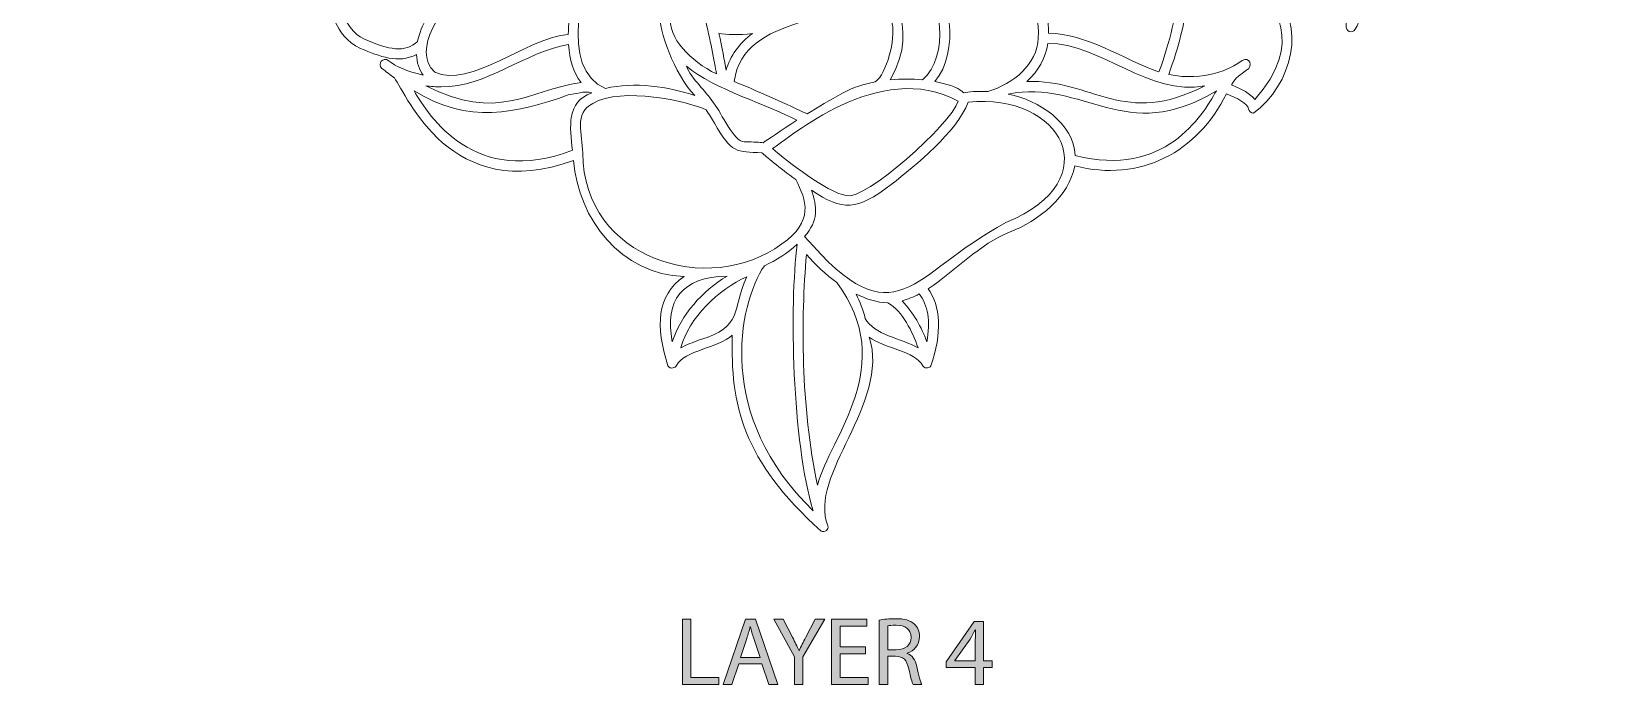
# Model space of a CAD drawing. Header units: inches. Extents: x -7.8 to 80.5, y -132.7 to -44.9.
# Drawn here: x -7.83 to 19.22, y -77.78 to -66.55 of the extents above; entities that cross this region are included whole.
import ezdxf

# ---------------------------------------------------------------- set-up
doc = ezdxf.new("R2010")
doc.units = ezdxf.units.IN
doc.header["$MEASUREMENT"] = 0
doc.layers.add('FloralHeart', color=7, linetype='Continuous')

# ---------------------------------------------------------------- blocks, each defined once
blk = doc.blocks.new('block 2')
at = {"layer": 'FloralHeart'}
h = blk.add_hatch(color=7, dxfattribs=at)
h.dxf.hatch_style = 2
h.paths.add_polyline_path([(3.508, -76.654), (3.363, -76.654), (3.363, -77.778), (3.988, -77.778), (3.988, -77.656), (3.508, -77.656)])
h = blk.add_hatch(color=7, dxfattribs=at)
h.dxf.hatch_style = 2
h.paths.add_polyline_path([(4.331, -77.424), (4.729, -77.424), (4.849, -77.778), (5.004, -77.778), (4.621, -76.654), (4.446, -76.654), (4.064, -77.778), (4.214, -77.778)])
edge = h.paths.add_edge_path()
edge.add_spline(control_points=[(4.471, -76.986), (4.493, -76.918), (4.511, -76.849), (4.528, -76.783), (4.528, -76.783), (4.531, -76.783), (4.531, -76.783), (4.548, -76.848), (4.564, -76.914), (4.589, -76.988), (4.589, -76.988), (4.699, -77.311), (4.699, -77.311), (4.699, -77.311), (4.361, -77.311), (4.361, -77.311), (4.361, -77.311), (4.471, -76.986), (4.471, -76.986)], knot_values=[0, 0, 0, 0, 1, 1, 1, 2, 2, 2, 3, 3, 3, 4, 4, 4, 5, 5, 5, 6, 6, 6, 6], degree=3, periodic=1)
h = blk.add_hatch(color=7, dxfattribs=at)
h.dxf.hatch_style = 2
edge = h.paths.add_edge_path()
edge.add_spline(control_points=[(5.484, -76.964), (5.441, -77.049), (5.403, -77.123), (5.371, -77.196), (5.371, -77.196), (5.368, -77.196), (5.368, -77.196), (5.333, -77.118), (5.299, -77.049), (5.256, -76.964), (5.256, -76.964), (5.098, -76.654), (5.098, -76.654), (5.098, -76.654), (4.933, -76.654), (4.933, -76.654), (4.933, -76.654), (5.288, -77.301), (5.288, -77.301), (5.288, -77.301), (5.288, -77.778), (5.288, -77.778), (5.288, -77.778), (5.434, -77.778), (5.434, -77.778), (5.434, -77.778), (5.434, -77.299), (5.434, -77.299), (5.434, -77.299), (5.811, -76.654), (5.811, -76.654), (5.811, -76.654), (5.646, -76.654), (5.646, -76.654), (5.646, -76.654), (5.484, -76.964), (5.484, -76.964)], knot_values=[0, 0, 0, 0, 1, 1, 1, 2, 2, 2, 3, 3, 3, 4, 4, 4, 5, 5, 5, 6, 6, 6, 7, 7, 7, 8, 8, 8, 9, 9, 9, 10, 10, 10, 11, 11, 11, 12, 12, 12, 12], degree=3, periodic=1)
h = blk.add_hatch(color=7, dxfattribs=at)
h.dxf.hatch_style = 2
h.paths.add_polyline_path([(6.073, -77.251), (6.509, -77.251), (6.509, -77.131), (6.073, -77.131), (6.073, -76.776), (6.534, -76.776), (6.534, -76.654), (5.928, -76.654), (5.928, -77.778), (6.559, -77.778), (6.559, -77.656), (6.073, -77.656)])
h = blk.add_hatch(color=7, dxfattribs=at)
h.dxf.hatch_style = 2
edge = h.paths.add_edge_path()
edge.add_spline(control_points=[(7.228, -77.243), (7.228, -77.243), (7.228, -77.238), (7.228, -77.238), (7.346, -77.198), (7.439, -77.099), (7.439, -76.951), (7.439, -76.864), (7.408, -76.788), (7.351, -76.738), (7.281, -76.674), (7.181, -76.646), (7.026, -76.646), (6.926, -76.646), (6.821, -76.654), (6.748, -76.669), (6.748, -76.669), (6.748, -77.778), (6.748, -77.778), (6.748, -77.778), (6.893, -77.778), (6.893, -77.778), (6.893, -77.778), (6.893, -77.291), (6.893, -77.291), (6.893, -77.291), (7.029, -77.291), (7.029, -77.291), (7.161, -77.296), (7.221, -77.354), (7.254, -77.509), (7.286, -77.649), (7.311, -77.746), (7.329, -77.778), (7.329, -77.778), (7.479, -77.778), (7.479, -77.778), (7.456, -77.734), (7.429, -77.626), (7.393, -77.469), (7.366, -77.353), (7.314, -77.273), (7.228, -77.243)], knot_values=[0, 0, 0, 0, 1, 1, 1, 2, 2, 2, 3, 3, 3, 4, 4, 4, 5, 5, 5, 6, 6, 6, 7, 7, 7, 8, 8, 8, 9, 9, 9, 10, 10, 10, 11, 11, 11, 12, 12, 12, 13, 13, 13, 14, 14, 14, 14], degree=3, periodic=1)
edge = h.paths.add_edge_path()
edge.add_spline(control_points=[(7.041, -77.181), (7.041, -77.181), (6.893, -77.181), (6.893, -77.181), (6.893, -77.181), (6.893, -76.771), (6.893, -76.771), (6.916, -76.764), (6.966, -76.758), (7.036, -76.758), (7.189, -76.759), (7.294, -76.823), (7.294, -76.968), (7.294, -77.096), (7.196, -77.181), (7.041, -77.181)], knot_values=[0, 0, 0, 0, 1, 1, 1, 2, 2, 2, 3, 3, 3, 4, 4, 4, 5, 5, 5, 5], degree=3, periodic=1)
h = blk.add_hatch(color=7, dxfattribs=at)
h.dxf.hatch_style = 2
h.paths.add_polyline_path([(8.538, -76.694), (8.379, -76.694), (7.896, -77.386), (7.896, -77.483), (8.399, -77.483), (8.399, -77.778), (8.538, -77.778), (8.538, -77.483), (8.689, -77.483), (8.689, -77.368), (8.538, -77.368)])
edge = h.paths.add_edge_path()
edge.add_spline(control_points=[(8.399, -77.006), (8.399, -77.006), (8.399, -77.368), (8.399, -77.368), (8.399, -77.368), (8.044, -77.368), (8.044, -77.368), (8.044, -77.368), (8.044, -77.364), (8.044, -77.364), (8.044, -77.364), (8.309, -76.996), (8.309, -76.996), (8.339, -76.946), (8.366, -76.899), (8.399, -76.836), (8.399, -76.836), (8.404, -76.836), (8.404, -76.836), (8.401, -76.893), (8.399, -76.949), (8.399, -77.006)], knot_values=[0, 0, 0, 0, 1, 1, 1, 2, 2, 2, 3, 3, 3, 4, 4, 4, 5, 5, 5, 6, 6, 6, 7, 7, 7, 7], degree=3, periodic=1)
at = {"layer": 'FloralHeart', "lineweight": 0}
for points in [[(3.508, -76.654), (3.363, -76.654), (3.363, -77.778), (3.988, -77.778), (3.988, -77.656), (3.508, -77.656), (3.508, -76.654)], [(4.331, -77.424), (4.729, -77.424), (4.849, -77.778), (5.004, -77.778), (4.621, -76.654), (4.446, -76.654), (4.064, -77.778), (4.214, -77.778), (4.331, -77.424)], [(6.073, -77.251), (6.509, -77.251), (6.509, -77.131), (6.073, -77.131), (6.073, -76.776), (6.534, -76.776), (6.534, -76.654), (5.928, -76.654), (5.928, -77.778), (6.559, -77.778), (6.559, -77.656), (6.073, -77.656), (6.073, -77.251)], [(8.538, -76.694), (8.379, -76.694), (7.896, -77.386), (7.896, -77.483), (8.399, -77.483), (8.399, -77.778), (8.538, -77.778), (8.538, -77.483), (8.689, -77.483), (8.689, -77.368), (8.538, -77.368), (8.538, -76.694)]]:
    blk.add_lwpolyline(points, dxfattribs=at)
for points, knots in [([(4.471, -76.986), (4.493, -76.918), (4.511, -76.849), (4.528, -76.783), (4.528, -76.783), (4.531, -76.783), (4.531, -76.783), (4.548, -76.848), (4.564, -76.914), (4.589, -76.988), (4.589, -76.988), (4.699, -77.311), (4.699, -77.311), (4.699, -77.311), (4.361, -77.311), (4.361, -77.311), (4.361, -77.311), (4.471, -76.986), (4.471, -76.986)], [0, 0, 0, 0, 1, 1, 1, 2, 2, 2, 3, 3, 3, 4, 4, 4, 5, 5, 5, 6, 6, 6, 6]), ([(5.484, -76.964), (5.441, -77.049), (5.403, -77.123), (5.371, -77.196), (5.371, -77.196), (5.368, -77.196), (5.368, -77.196), (5.333, -77.118), (5.299, -77.049), (5.256, -76.964), (5.256, -76.964), (5.098, -76.654), (5.098, -76.654), (5.098, -76.654), (4.933, -76.654), (4.933, -76.654), (4.933, -76.654), (5.288, -77.301), (5.288, -77.301), (5.288, -77.301), (5.288, -77.778), (5.288, -77.778), (5.288, -77.778), (5.434, -77.778), (5.434, -77.778), (5.434, -77.778), (5.434, -77.299), (5.434, -77.299), (5.434, -77.299), (5.811, -76.654), (5.811, -76.654), (5.811, -76.654), (5.646, -76.654), (5.646, -76.654), (5.646, -76.654), (5.484, -76.964), (5.484, -76.964)], [0, 0, 0, 0, 1, 1, 1, 2, 2, 2, 3, 3, 3, 4, 4, 4, 5, 5, 5, 6, 6, 6, 7, 7, 7, 8, 8, 8, 9, 9, 9, 10, 10, 10, 11, 11, 11, 12, 12, 12, 12]), ([(7.228, -77.243), (7.228, -77.243), (7.228, -77.238), (7.228, -77.238), (7.346, -77.198), (7.439, -77.099), (7.439, -76.951), (7.439, -76.864), (7.408, -76.788), (7.351, -76.738), (7.281, -76.674), (7.181, -76.646), (7.026, -76.646), (6.926, -76.646), (6.821, -76.654), (6.748, -76.669), (6.748, -76.669), (6.748, -77.778), (6.748, -77.778), (6.748, -77.778), (6.893, -77.778), (6.893, -77.778), (6.893, -77.778), (6.893, -77.291), (6.893, -77.291), (6.893, -77.291), (7.029, -77.291), (7.029, -77.291), (7.161, -77.296), (7.221, -77.354), (7.254, -77.509), (7.286, -77.649), (7.311, -77.746), (7.329, -77.778), (7.329, -77.778), (7.479, -77.778), (7.479, -77.778), (7.456, -77.734), (7.429, -77.626), (7.393, -77.469), (7.366, -77.353), (7.314, -77.273), (7.228, -77.243)], [0, 0, 0, 0, 1, 1, 1, 2, 2, 2, 3, 3, 3, 4, 4, 4, 5, 5, 5, 6, 6, 6, 7, 7, 7, 8, 8, 8, 9, 9, 9, 10, 10, 10, 11, 11, 11, 12, 12, 12, 13, 13, 13, 14, 14, 14, 14]), ([(7.041, -77.181), (7.041, -77.181), (6.893, -77.181), (6.893, -77.181), (6.893, -77.181), (6.893, -76.771), (6.893, -76.771), (6.916, -76.764), (6.966, -76.758), (7.036, -76.758), (7.189, -76.759), (7.294, -76.823), (7.294, -76.968), (7.294, -77.096), (7.196, -77.181), (7.041, -77.181)], [0, 0, 0, 0, 1, 1, 1, 2, 2, 2, 3, 3, 3, 4, 4, 4, 5, 5, 5, 5]), ([(8.399, -77.006), (8.399, -77.006), (8.399, -77.368), (8.399, -77.368), (8.399, -77.368), (8.044, -77.368), (8.044, -77.368), (8.044, -77.368), (8.044, -77.364), (8.044, -77.364), (8.044, -77.364), (8.309, -76.996), (8.309, -76.996), (8.339, -76.946), (8.366, -76.899), (8.399, -76.836), (8.399, -76.836), (8.404, -76.836), (8.404, -76.836), (8.401, -76.893), (8.399, -76.949), (8.399, -77.006)], [0, 0, 0, 0, 1, 1, 1, 2, 2, 2, 3, 3, 3, 4, 4, 4, 5, 5, 5, 6, 6, 6, 7, 7, 7, 7])]:
    blk.add_open_spline(points, degree=3, knots=knots, dxfattribs=at)

msp = doc.modelspace()

# ---------------------------------------------------------------- linework, layer by layer
at = {"layer": 'FloralHeart', "lineweight": 0}
for points, knots in [([(19.19, -57.424), (19.183, -56.348), (18.851, -54.811), (18.398, -53.853), (18.369, -53.788), (18.269, -53.788), (18.241, -53.853), (18.202, -53.943), (18.298, -54.329), (18.292, -54.406), (18.074, -53.427), (17.261, -52.689), (16.4, -52.151), (15.951, -51.876), (15.729, -51.549), (15.703, -51.171), (15.699, -51.067), (15.536, -51.064), (15.53, -51.169), (15.536, -51.369), (15.571, -51.622), (15.614, -51.903), (14.679, -50.537), (12.885, -50.999), (11.515, -50.674), (11.064, -50.527), (11.274, -50.136), (11.412, -49.998), (11.455, -49.955), (11.436, -49.874), (11.377, -49.857), (11.192, -49.822), (10.159, -50.686), (10.046, -51.089), (9.935, -51.305), (9.954, -51.515), (9.952, -51.713), (9.863, -51.98), (9.751, -52.299), (9.68, -52.713), (9.439, -52.55), (8.877, -52.136), (8.702, -51.708), (8.686, -51.67), (8.646, -51.648), (8.605, -51.656), (8.424, -51.704), (8.622, -52.999), (8.631, -53.196), (6.821, -52.614), (7.055, -51.769), (7.523, -54.026), (7.153, -53.906), (6.391, -53.751), (6.205, -53.509), (6.178, -53.472), (6.126, -53.462), (6.087, -53.487), (6.049, -53.513), (6.037, -53.564), (6.06, -53.604), (6.373, -54.121), (6.489, -54.644), (6.755, -55.101), (6.595, -55.093), (6.147, -55.127), (5.979, -55.147), (5.816, -54.186), (5.075, -53.458), (4.215, -53.961), (4.101, -53.231), (3.438, -52.62), (2.696, -52.577), (2.958, -52.021), (2.946, -51.358), (2.965, -50.76), (2.957, -50.718), (2.918, -50.692), (2.878, -50.692), (2.854, -50.692), (2.83, -50.702), (2.814, -50.723), (2.526, -51.435), (0.847, -51.588), (-0.049, -51.88), (0.095, -51.503), (0.16, -50.886), (0.157, -49.945), (0.153, -49.902), (0.116, -49.868), (0.071, -49.868), (-0.654, -51.254), (-3.623, -50.339), (-4.052, -52.207), (-4.251, -51.805), (-4.48, -51.377), (-4.593, -50.989), (-4.608, -50.932), (-4.683, -50.908), (-4.729, -50.944), (-4.682, -53.065), (-7.292, -53.685), (-6.464, -55.524), (-6.785, -55.369), (-7.827, -54.713), (-7.808, -55.006), (-6.944, -56.162), (-7.189, -57.505), (-7.206, -58.815), (-7.219, -59.624), (-6.77, -60.51), (-5.954, -60.671), (-6.25, -60.828), (-6.616, -61.101), (-6.874, -61.117), (-6.918, -61.12), (-6.952, -61.156), (-6.954, -61.2), (-6.955, -61.244), (-6.923, -61.283), (-6.879, -61.289), (-6.171, -61.57), (-5.674, -62.302), (-4.649, -62.156), (-5.214, -62.453), (-5.482, -63.024), (-5.65, -63.524), (-5.759, -63.804), (-5.837, -64.006), (-5.973, -64.13), (-6.005, -64.16), (-6.01, -64.21), (-5.984, -64.245), (-5.958, -64.281), (-5.909, -64.291), (-5.871, -64.269), (-5.082, -64.048), (-4.205, -64.326), (-3.49, -63.472), (-3.8, -64.223), (-3.646, -64.713), (-3.441, -65.295), (-3.348, -65.58), (-3.28, -65.786), (-3.306, -65.968), (-3.323, -66.067), (-3.173, -66.107), (-3.139, -66.011), (-3.123, -65.969), (-3.095, -65.923), (-3.054, -65.872), (-2.531, -66.182), (-2.678, -66.607), (-2.17, -66.847), (-1.838, -66.983), (-1.526, -67.114), (-1.208, -66.95), (-1.205, -67.081), (-1.164, -67.217), (-1.091, -67.303), (-1.382, -67.241), (-1.56, -67.152), (-1.693, -67.053), (-1.779, -66.981), (-1.891, -67.118), (-1.802, -67.188), (-1.732, -67.244), (-1.658, -67.302), (-1.589, -67.351), (-1.373, -67.655), (-0.617, -69.545), (1.492, -68.771), (1.574, -69.782), (2.312, -70.734), (3.394, -70.764), (2.909, -71.104), (2.904, -71.616), (3.114, -72.298), (3.16, -72.371), (3.243, -72.329), (3.259, -72.297), (3.394, -72.035), (3.982, -71.992), (4.221, -71.773), (4.189, -72.976), (4.395, -73.92), (5.748, -75.143), (5.809, -75.168), (5.889, -75.111), (5.865, -75.05), (5.515, -74.178), (6.935, -72.949), (6.576, -71.806), (6.818, -71.997), (7.373, -72.049), (7.494, -72.3), (7.507, -72.32), (7.53, -72.334), (7.555, -72.336), (7.586, -72.34), (7.618, -72.326), (7.636, -72.3), (7.829, -71.741), (7.804, -71.265), (7.586, -70.975), (8.046, -70.681), (8.487, -70.193), (8.986, -70.003), (9.487, -69.815), (10.02, -69.382), (10.107, -68.863), (11.235, -69.155), (12.227, -68.624), (12.715, -67.624), (12.894, -67.696), (13.077, -67.787), (13.096, -67.885), (13.103, -67.925), (13.141, -67.956), (13.181, -67.956), (13.841, -67.489), (14.116, -66.394), (13.495, -65.898), (13.614, -65.87), (14.857, -65.54), (14.774, -66.446), (14.764, -66.549), (14.874, -66.602), (14.931, -66.516), (15.135, -66.21), (15.012, -65.639), (14.756, -65.228), (15.885, -64.972), (16.643, -63.745), (17.109, -62.635), (17.574, -62.22), (17.675, -61.607), (17.414, -61.113), (18.764, -60.393), (19.216, -58.983), (19.19, -57.424)], [0, 0, 0, 0, 1, 1, 1, 2, 2, 2, 3, 3, 3, 4, 4, 4, 5, 5, 5, 6, 6, 6, 7, 7, 7, 8, 8, 8, 9, 9, 9, 10, 10, 10, 11, 11, 11, 12, 12, 12, 13, 13, 13, 14, 14, 14, 15, 15, 15, 16, 16, 16, 17, 17, 17, 18, 18, 18, 19, 19, 19, 20, 20, 20, 21, 21, 21, 22, 22, 22, 23, 23, 23, 24, 24, 24, 25, 25, 25, 26, 26, 26, 27, 27, 27, 28, 28, 28, 29, 29, 29, 30, 30, 30, 31, 31, 31, 32, 32, 32, 33, 33, 33, 34, 34, 34, 35, 35, 35, 36, 36, 36, 37, 37, 37, 38, 38, 38, 39, 39, 39, 40, 40, 40, 41, 41, 41, 42, 42, 42, 43, 43, 43, 44, 44, 44, 45, 45, 45, 46, 46, 46, 47, 47, 47, 48, 48, 48, 49, 49, 49, 50, 50, 50, 51, 51, 51, 52, 52, 52, 53, 53, 53, 54, 54, 54, 55, 55, 55, 56, 56, 56, 57, 57, 57, 58, 58, 58, 59, 59, 59, 60, 60, 60, 61, 61, 61, 62, 62, 62, 63, 63, 63, 64, 64, 64, 65, 65, 65, 66, 66, 66, 67, 67, 67, 68, 68, 68, 69, 69, 69, 70, 70, 70, 71, 71, 71, 72, 72, 72, 73, 73, 73, 74, 74, 74, 75, 75, 75, 76, 76, 76, 77, 77, 77, 78, 78, 78, 79, 79, 79, 80, 80, 80, 80]), ([(3.154, -66.273), (3.193, -65.808), (3.311, -65.423), (3.26, -64.961), (3.243, -64.811), (3.23, -64.553), (3.786, -64.445), (4.334, -64.338), (4.761, -63.297), (5.583, -64.37), (4.64, -64.433), (3.469, -65.285), (3.757, -66.343), (3.831, -66.656), (3.918, -67.081), (3.949, -67.284), (3.499, -67.058), (3.116, -66.686), (3.154, -66.273)], [0, 0, 0, 0, 1, 1, 1, 2, 2, 2, 3, 3, 3, 4, 4, 4, 5, 5, 5, 6, 6, 6, 6]), ([(7.704, -67.416), (8.133, -66.894), (7.988, -65.883), (7.526, -65.447), (7.142, -65.122), (7.318, -64.612), (6.932, -64.479), (6.7, -64.421), (6.521, -64.518), (6.429, -64.589), (6.017, -64.188), (5.52, -64.604), (5.946, -64.052), (6.53, -63.362), (7.62, -64.01), (8.332, -64.007), (8.25, -65.153), (9.542, -65.556), (9.482, -66.668), (9.46, -67.119), (9.057, -67.453), (8.615, -67.585), (8.426, -67.577), (8.277, -67.595), (8.203, -67.606), (8.071, -67.497), (7.896, -67.454), (7.704, -67.416)], [0, 0, 0, 0, 1, 1, 1, 2, 2, 2, 3, 3, 3, 4, 4, 4, 5, 5, 5, 6, 6, 6, 7, 7, 7, 8, 8, 8, 9, 9, 9, 9]), ([(-1.19, -66.724), (-1.41, -66.927), (-1.673, -66.87), (-2.102, -66.688), (-2.514, -66.495), (-2.432, -66.05), (-2.851, -65.814), (-3.017, -65.71), (-3.085, -65.531), (-3.066, -65.325), (-3.028, -64.709), (-2.299, -64.924), (-2.431, -64.352), (-2.536, -63.9), (-2.117, -63.784), (-1.798, -63.902), (-1.966, -64.713), (-1.349, -65.533), (-0.611, -65.864), (-0.963, -66.117), (-1.139, -66.467), (-1.19, -66.724)], [0, 0, 0, 0, 1, 1, 1, 2, 2, 2, 3, 3, 3, 4, 4, 4, 5, 5, 5, 6, 6, 6, 7, 7, 7, 7]), ([(6.791, -65.446), (6.794, -65.182), (6.673, -64.912), (6.54, -64.722), (6.606, -64.673), (6.731, -64.608), (6.89, -64.648), (7.102, -64.7), (6.947, -65.152), (7.403, -65.569), (7.827, -65.956), (7.96, -66.985), (7.489, -67.386), (7.302, -67.368), (7.128, -67.367), (6.934, -67.384), (7.506, -66.43), (6.787, -65.73), (6.791, -65.446)], [0, 0, 0, 0, 1, 1, 1, 2, 2, 2, 3, 3, 3, 4, 4, 4, 5, 5, 5, 6, 6, 6, 6]), ([(9.659, -66.585), (9.664, -66.18), (9.452, -65.718), (9.172, -65.415), (9.543, -64.874), (10.128, -65.003), (10.591, -64.76), (10.758, -64.655), (11.011, -64.614), (11.255, -64.696), (11.704, -64.828), (11.908, -65.322), (11.876, -65.846), (11.863, -66.234), (11.755, -66.705), (11.555, -67.249), (10.955, -67.041), (10.298, -66.581), (9.659, -66.585)], [0, 0, 0, 0, 1, 1, 1, 2, 2, 2, 3, 3, 3, 4, 4, 4, 5, 5, 5, 6, 6, 6, 6]), ([(2.074, -65.231), (2.376, -65.12), (2.853, -64.957), (3.082, -64.878), (3.139, -65.357), (3.029, -65.767), (2.981, -66.257), (2.952, -66.512), (3.222, -67.293), (3.576, -67.653), (3.142, -67.51), (2.525, -67.41), (2.041, -67.535), (1.245, -67.21), (1.594, -65.617), (2.074, -65.231)], [0, 0, 0, 0, 1, 1, 1, 2, 2, 2, 3, 3, 3, 4, 4, 4, 5, 5, 5, 5]), ([(1.629, -65.564), (1.488, -65.891), (1.408, -66.266), (1.402, -66.604), (0.707, -66.655), (-0.296, -67.546), (-0.893, -67.251), (-1.306, -66.883), (-0.756, -66.061), (-0.388, -65.949), (0.311, -66.152), (1.046, -66.064), (1.629, -65.564)], [0, 0, 0, 0, 1, 1, 1, 2, 2, 2, 3, 3, 3, 4, 4, 4, 4]), ([(6.713, -65.764), (6.816, -65.972), (6.935, -66.16), (6.972, -66.423), (7.024, -66.681), (6.881, -67.285), (6.675, -67.42), (6.49, -67.456), (6.296, -67.516), (6.117, -67.614), (5.902, -67.733), (5.694, -67.856), (5.508, -67.971), (5.342, -67.893), (4.726, -67.606), (4.255, -67.416), (4.397, -66.22), (6.243, -66.469), (6.713, -65.764)], [0, 0, 0, 0, 1, 1, 1, 2, 2, 2, 3, 3, 3, 4, 4, 4, 5, 5, 5, 6, 6, 6, 6]), ([(13.203, -67.721), (13.125, -67.625), (12.984, -67.547), (12.801, -67.472), (12.875, -67.327), (12.952, -67.311), (13.06, -67.218), (13.188, -67.16), (13.109, -66.968), (12.988, -67.053), (12.773, -67.204), (12.35, -67.418), (11.723, -67.294), (11.899, -66.813), (12.005, -66.385), (12.039, -66.018), (12.422, -66.163), (12.79, -66.056), (13.221, -65.964), (13.53, -65.98), (14.072, -66.775), (13.203, -67.721)], [0, 0, 0, 0, 1, 1, 1, 2, 2, 2, 3, 3, 3, 4, 4, 4, 5, 5, 5, 6, 6, 6, 7, 7, 7, 7]), ([(-0.785, -67.507), (-0.001, -67.517), (0.655, -66.903), (1.406, -66.779), (1.427, -67.041), (1.484, -67.243), (1.622, -67.432), (0.695, -67.567), (0.195, -68.121), (-1.048, -67.487), (-0.961, -67.5), (-0.873, -67.507), (-0.785, -67.507)], [0, 0, 0, 0, 1, 1, 1, 2, 2, 2, 3, 3, 3, 4, 4, 4, 4]), ([(4.566, -66.589), (4.349, -66.749), (4.18, -66.977), (4.114, -67.222), (4.087, -67.064), (4.044, -66.828), (3.991, -66.583), (4.122, -66.613), (4.331, -66.616), (4.566, -66.589)], [0, 0, 0, 0, 1, 1, 1, 2, 2, 2, 3, 3, 3, 3]), ([(9.646, -66.759), (10.546, -66.76), (11.395, -67.672), (12.344, -67.487), (10.955, -68.21), (10.416, -67.377), (9.285, -67.413), (9.484, -67.235), (9.607, -67.013), (9.646, -66.759)], [0, 0, 0, 0, 1, 1, 1, 2, 2, 2, 3, 3, 3, 3]), ([(8.104, -67.753), (7.981, -68.147), (6.506, -69.467), (6.177, -69.375), (5.834, -69.31), (5.176, -68.791), (4.911, -68.566), (5.175, -68.411), (6.752, -67.006), (8.104, -67.753)], [0, 0, 0, 0, 1, 1, 1, 2, 2, 2, 3, 3, 3, 3]), ([(3.432, -67.153), (3.905, -67.547), (4.872, -67.826), (5.333, -68.081), (5.043, -68.264), (4.828, -68.413), (4.75, -68.466), (4.699, -68.459), (4.604, -68.451), (4.427, -68.451), (4.241, -68.442), (4.047, -67.974), (3.899, -67.779), (3.756, -67.566), (3.53, -67.382), (3.432, -67.153)], [0, 0, 0, 0, 1, 1, 1, 2, 2, 2, 3, 3, 3, 4, 4, 4, 5, 5, 5, 5]), ([(1.471, -68.593), (-0.199, -69.249), (-1, -68.008), (-1.248, -67.575), (-0.326, -68.153), (0.514, -67.961), (1.399, -67.646), (1.518, -67.631), (1.676, -67.571), (1.805, -67.608), (1.366, -67.77), (1.43, -68.196), (1.471, -68.593)], [0, 0, 0, 0, 1, 1, 1, 2, 2, 2, 3, 3, 3, 4, 4, 4, 4]), ([(1.651, -68.642), (1.643, -68.321), (1.494, -67.958), (1.823, -67.79), (2.313, -67.497), (3.478, -67.759), (3.772, -67.9), (3.821, -67.975), (3.868, -68.053), (3.914, -68.129), (4.202, -68.645), (4.299, -68.623), (4.729, -68.639), (4.795, -68.696), (5.032, -68.899), (5.312, -69.1), (5.499, -69.458), (5.627, -69.817), (5.074, -70.205), (3.821, -71.129), (1.656, -70.473), (1.651, -68.642)], [0, 0, 0, 0, 1, 1, 1, 2, 2, 2, 3, 3, 3, 4, 4, 4, 5, 5, 5, 6, 6, 6, 7, 7, 7, 7]), ([(8.924, -69.84), (7.272, -70.721), (7.056, -71.916), (5.463, -70.077), (5.705, -69.8), (5.68, -69.574), (5.581, -69.282), (6.132, -69.641), (6.343, -69.642), (6.953, -69.187), (7.378, -68.844), (8.079, -68.288), (8.277, -67.771), (9.877, -67.6), (10.716, -69.099), (8.924, -69.84)], [0, 0, 0, 0, 1, 1, 1, 2, 2, 2, 3, 3, 3, 4, 4, 4, 5, 5, 5, 5]), ([(10.117, -68.687), (10.084, -68.125), (9.499, -67.741), (8.964, -67.629), (10.267, -67.367), (10.968, -68.527), (12.543, -67.575), (12.296, -68.008), (11.659, -69.071), (10.117, -68.687)], [0, 0, 0, 0, 1, 1, 1, 2, 2, 2, 3, 3, 3, 3]), ([(4.772, -70.58), (4.981, -70.488), (5.176, -70.363), (5.338, -70.21), (5.2, -71.25), (5.249, -73.616), (5.612, -74.793), (3.931, -73.167), (4.319, -71.26), (4.772, -70.58)], [0, 0, 0, 0, 1, 1, 1, 2, 2, 2, 3, 3, 3, 3]), ([(5.684, -74.349), (5.397, -72.994), (5.402, -71.483), (5.495, -70.389), (5.638, -70.552), (5.843, -70.743), (6.018, -70.868), (7.08, -72.29), (5.906, -73.523), (5.684, -74.349)], [0, 0, 0, 0, 1, 1, 1, 2, 2, 2, 3, 3, 3, 3]), ([(3.187, -71.891), (3.058, -71.163), (3.347, -70.781), (4.131, -70.757), (3.699, -71.022), (3.347, -71.415), (3.187, -71.891)], [0, 0, 0, 0, 1, 1, 1, 2, 2, 2, 2]), ([(3.657, -71.855), (3.542, -71.897), (3.43, -71.939), (3.336, -71.99), (3.473, -71.48), (3.985, -70.982), (4.47, -70.771), (4.209, -71.335), (4.417, -71.631), (3.657, -71.855)], [0, 0, 0, 0, 1, 1, 1, 2, 2, 2, 3, 3, 3, 3]), ([(6.506, -71.485), (6.468, -71.345), (6.413, -71.194), (6.353, -71.07), (6.532, -71.153), (6.703, -71.214), (6.894, -71.216), (7.162, -71.368), (7.313, -71.716), (7.415, -71.99), (7.138, -71.836), (6.645, -71.762), (6.506, -71.485)], [0, 0, 0, 0, 1, 1, 1, 2, 2, 2, 3, 3, 3, 4, 4, 4, 4]), ([(7.565, -71.89), (7.475, -71.63), (7.333, -71.393), (7.14, -71.183), (7.236, -71.158), (7.334, -71.118), (7.436, -71.064), (7.585, -71.255), (7.628, -71.532), (7.565, -71.89)], [0, 0, 0, 0, 1, 1, 1, 2, 2, 2, 3, 3, 3, 3])]:
    msp.add_open_spline(points, degree=3, knots=knots, dxfattribs=at)

# ---------------------------------------------------------------- block references
at = {"layer": 'FloralHeart'}
msp.add_blockref('block 2', (0, 0), dxfattribs=at)

doc.saveas('drawing.dxf')
